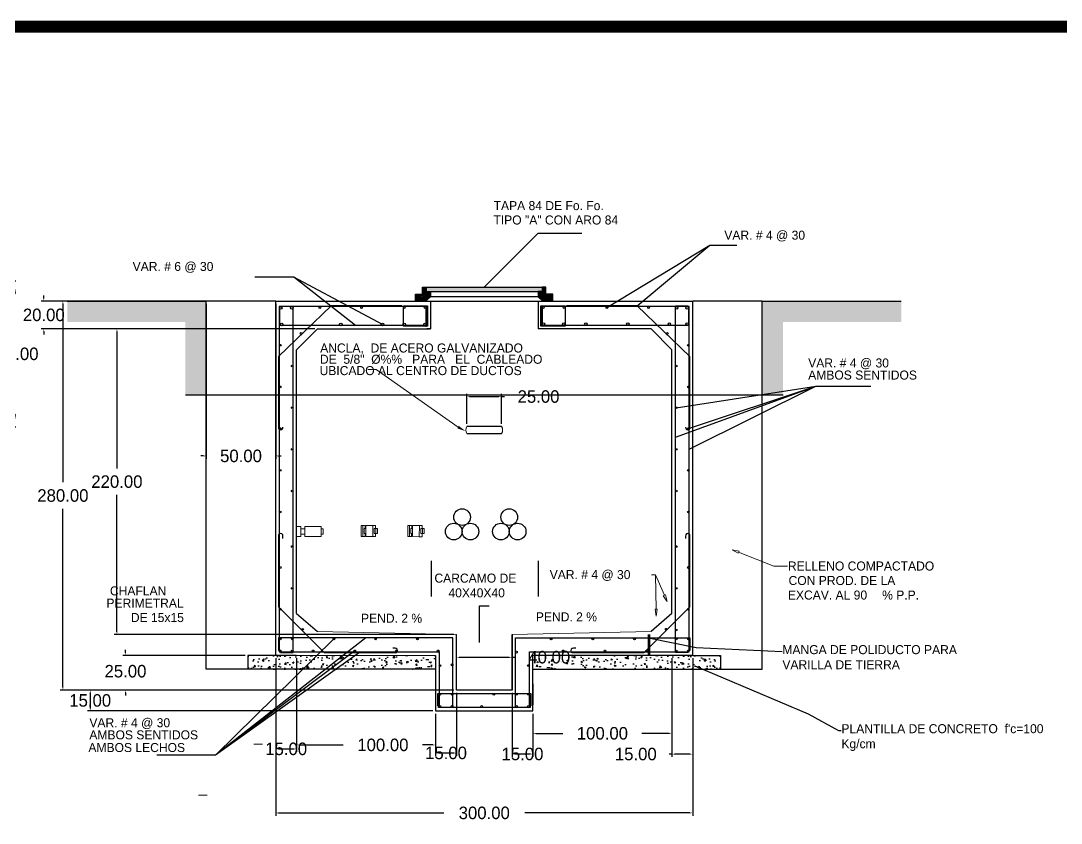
# Model space of a CAD drawing. Header units: centimetres. Extents: x 899 to 420531, y -3171 to 1299.
# Drawn here: x 15759 to 16508, y -1622 to -1044 of the extents above; entities that cross this region are included whole.
import ezdxf

# ---------------------------------------------------------------- set-up
doc = ezdxf.new("R2010")
doc.units = ezdxf.units.CM
doc.header["$LTSCALE"] = 10
doc.header["$MEASUREMENT"] = 0
doc.layers.get('0').update_dxf_attribs({"linetype": 'CONTINUOUS'})
doc.layers.get('DEFPOINTS').update_dxf_attribs({"color": 2, "linetype": 'CONTINUOUS'})
for name, color, linetype in [('CABLES Y VARILLAS', 7, 'CONTINUOUS'), ('CONCRETO', 7, 'CONTINUOUS'), ('DIM', 7, 'CONTINUOUS'), ('HERRAJE', 13, 'CONTINUOUS'), ('MARCO', 7, 'CONTINUOUS'), ('REGISTRO', 1, 'CONTINUOUS'), ('TAPA', 120, 'CONTINUOUS'), ('TEXTOS', 7, 'CONTINUOUS'), ('TIERRA', 34, 'CONTINUOUS'), ('VARILLAS', 30, 'CONTINUOUS')]:
    doc.layers.add(name, color=color, linetype=linetype)
doc.styles.get("Standard").update_dxf_attribs({"font": ''})
doc.styles.get('Standard').set_extended_font_data('Zurich Ex BT')
doc.dimstyles.get("Standard").update_dxf_attribs({"dimtxt": 9, "dimasz": 2, "dimexe": 2, "dimexo": 2, "dimgap": 5, "dimtad": 0, "dimtih": 1, "dimtoh": 1, "dimzin": 0, "dimdsep": 46, "dimtxsty": 'Standard', "dimcen": 0.09, "dimclrt": 256, "dimadec": 0, "dimazin": 0, "dimtfac": 1, "dimtofl": 0, "dimtmove": 0, "dimatfit": 3, "dimfxl": 0, "dimtolj": 1, "dimtzin": 0, "dimarcsym": 0})
pattern_1 = [(50, (15083.596, 252.169), (10.758903, -0.941282), [1.125, -12.375]), (355, (15083.596, 252.169), (-2.08127, 11.28288), [0.9, -9.9]), (100.4514, (15084.492, 252.091), (8.67764, 10.341593), [0.9561, -10.51713]), (46.1842, (15083.596, 255.169), (16.00862, -2.482785), [1.6875, -18.5625]), (96.6356, (15084.93, 254.962), (14.01994, 14.61177), [1.43415, -15.7757]), (351.1842, (15083.596, 255.169), (14.01993, 14.61178), [1.35, -14.85]), (21, (15085.096, 254.419), (8.953606, -6.039283), [1.125, -12.375]), (326, (15085.096, 254.419), (3.64973, 10.87725), [0.9, -9.9]), (71.4514, (15085.842, 253.916), (12.60334, 4.83796), [0.9561, -10.51713]), (37.5, (15083.5956, 252.169), (0.182398, 4.993408), [0, -9.78, 0, -10.05, 0, -9.9375]), (7.5, (15083.5956, 252.169), (3.946043, 5.916176), [0, -5.73, 0, -9.555, 0, -3.7875]), (327.5, (15080.2506, 252.169), (8.0073365, -0.338323), [0, -3.75, 0, -11.7, 0, -15.525]), (317.5, (15078.7506, 252.169), (8.747793, 1.501575), [0, -4.875, 0, -7.77, 0, -11.025])]
pattern_2 = [(130, (17101.721, 252.169), (-10.758903, -0.941282), [1.125, -12.375]), (185, (17101.721, 252.169), (2.08127, 11.28288), [0.9, -9.9]), (79.5486, (17100.825, 252.091), (-8.67764, 10.341593), [0.9561, -10.51713]), (133.8158, (17101.721, 255.169), (-16.00862, -2.482785), [1.6875, -18.5625]), (83.3644, (17100.387, 254.962), (-14.01994, 14.61177), [1.43415, -15.7757]), (188.8158, (17101.721, 255.169), (-14.01993, 14.61178), [1.35, -14.85]), (159, (17100.221, 254.419), (-8.953606, -6.039283), [1.125, -12.375]), (214, (17100.221, 254.419), (-3.64973, 10.87725), [0.9, -9.9]), (108.5486, (17099.475, 253.916), (-12.60334, 4.83796), [0.9561, -10.51713]), (142.5, (17101.7213, 252.169), (-0.182398, 4.993408), [0, -9.78, 0, -10.05, 0, -9.9375]), (172.5, (17101.7213, 252.169), (-3.946043, 5.916176), [0, -5.73, 0, -9.555, 0, -3.7875]), (212.5, (17105.0663, 252.169), (-8.0073365, -0.338323), [0, -3.75, 0, -11.7, 0, -15.525]), (222.5, (17106.566, 252.169), (-8.747793, 1.501575), [0, -4.875, 0, -7.77, 0, -11.025])]
pattern_3 = [(45, (15365.9756, -1388.249), (-0.8838835, 0.8838835), []), (45, (15365.9756, -1387.624), (-0.8838835, 0.8838835), [])]

# ---------------------------------------------------------------- blocks, each defined once
blk = doc.blocks.new('*D43')
at = {"layer": 'DEFPOINTS', "color": 0}
for p in [(16112.66, -1502.34), (16072.66, -1525.96), (16112.66, -1525.96)]:
    blk.add_point(p, dxfattribs=at)
at = {"layer": 'DIM', "color": 0, "lineweight": -2}
for p, q in [((16072.66, -1523.96), (16072.66, -1500.34)), ((16074.66, -1502.34), (16110.66, -1502.34)), ((16112.66, -1523.96), (16112.66, -1500.34)), ((16112.66, -1502.34), (16114.66, -1502.34))]:
    blk.add_line(p, q, dxfattribs=at)
at = {"layer": 'DIM', "color": 0}
for points in [[(16074.66, -1502.01), (16074.66, -1502.68), (16072.66, -1502.34)], [(16110.66, -1502.01), (16110.66, -1502.68), (16112.66, -1502.34)]]:
    blk.add_solid(points, dxfattribs=at)
at = {"layer": 'DIM', "insert": (16139.44, -1502.34), "char_height": 9, "attachment_point": 5}
blk.add_mtext('\\A1;40.00', dxfattribs=at)
blk = doc.blocks.new('*D44')
at = {"layer": 'DEFPOINTS', "color": 0}
for p in [(16105.16, -1314.73), (16080.16, -1336.35), (16105.16, -1336.35)]:
    blk.add_point(p, dxfattribs=at)
at = {"layer": 'DIM', "color": 0, "lineweight": -2}
for p, q in [((16080.16, -1334.35), (16080.16, -1312.73)), ((16082.16, -1314.73), (16103.16, -1314.73)), ((16105.16, -1334.35), (16105.16, -1312.73)), ((16105.16, -1314.73), (16107.16, -1314.73))]:
    blk.add_line(p, q, dxfattribs=at)
at = {"layer": 'DIM', "color": 0}
for points in [[(16082.16, -1314.4), (16082.16, -1315.07), (16080.16, -1314.73)], [(16103.16, -1314.4), (16103.16, -1315.07), (16105.16, -1314.73)]]:
    blk.add_solid(points, dxfattribs=at)
at = {"layer": 'DIM', "insert": (16131.71, -1314.73), "char_height": 9, "attachment_point": 5}
blk.add_mtext('\\A1;25.00', dxfattribs=at)
blk = doc.blocks.new('_ClosedBlank')
at = {"color": 0, "linetype": 'ByBlock', "lineweight": -2}
for p, q in [((-1, 0.167), (0, 0)), ((-1, 0.167), (-1, -0.167)), ((0, 0), (-1, -0.167))]:
    blk.add_line(p, q, dxfattribs=at)
blk = doc.blocks.new('*D45')
at = {"layer": 'DEFPOINTS', "color": 0}
for p in [(15942.66, -1500.96), (15957.66, -1500.96), (15957.66, -1568.32)]:
    blk.add_point(p, dxfattribs=at)
at = {"layer": 'DIM', "color": 0, "lineweight": -2}
for p, q in [((15942.66, -1502.96), (15942.66, -1570.32)), ((15957.66, -1502.96), (15957.66, -1570.32)), ((15944.66, -1568.32), (15955.66, -1568.32))]:
    blk.add_line(p, q, dxfattribs=at)
at = {"layer": 'DIM', "color": 0}
for points in [[(15944.66, -1567.99), (15944.66, -1568.66), (15942.66, -1568.32)], [(15955.66, -1567.99), (15955.66, -1568.66), (15957.66, -1568.32)]]:
    blk.add_solid(points, dxfattribs=at)
at = {"layer": 'DIM', "insert": (15950.16, -1568.32), "char_height": 9, "attachment_point": 5}
blk.add_mtext('\\A1;15.00', dxfattribs=at)
blk = doc.blocks.new('*D46')
at = {"layer": 'DEFPOINTS', "color": 0}
for p in [(15957.66, -1500.96), (16057.66, -1540.96), (16057.66, -1565.47)]:
    blk.add_point(p, dxfattribs=at)
at = {"layer": 'DIM', "color": 0, "lineweight": -2}
for p, q in [((15957.66, -1502.96), (15957.66, -1567.47)), ((16057.66, -1542.96), (16057.66, -1567.47)), ((15959.66, -1565.47), (15991.26, -1565.47)), ((16055.66, -1565.47), (16048.23, -1565.47))]:
    blk.add_line(p, q, dxfattribs=at)
at = {"layer": 'DIM', "color": 0}
for points in [[(15959.66, -1565.14), (15959.66, -1565.8), (15957.66, -1565.47)], [(16055.66, -1565.14), (16055.66, -1565.8), (16057.66, -1565.47)]]:
    blk.add_solid(points, dxfattribs=at)
at = {"layer": 'DIM', "insert": (16019.75, -1565.47), "char_height": 9, "attachment_point": 5}
blk.add_mtext('\\A1;100.00', dxfattribs=at)
blk = doc.blocks.new('*D47')
at = {"layer": 'DEFPOINTS', "color": 0}
for p in [(16072.66, -1525.96), (16057.66, -1540.96), (16072.66, -1571.25)]:
    blk.add_point(p, dxfattribs=at)
at = {"layer": 'DIM', "color": 0, "lineweight": -2}
for p, q in [((16072.66, -1527.96), (16072.66, -1573.25)), ((16057.66, -1542.96), (16057.66, -1573.25)), ((16059.66, -1571.25), (16070.66, -1571.25))]:
    blk.add_line(p, q, dxfattribs=at)
at = {"layer": 'DIM', "color": 0}
for points in [[(16059.66, -1570.92), (16059.66, -1571.58), (16057.66, -1571.25)], [(16070.66, -1570.92), (16070.66, -1571.58), (16072.66, -1571.25)]]:
    blk.add_solid(points, dxfattribs=at)
at = {"layer": 'DIM', "insert": (16065.16, -1571.25), "char_height": 9, "attachment_point": 5}
blk.add_mtext('\\A1;15.00', dxfattribs=at)
blk = doc.blocks.new('*D48')
at = {"layer": 'DEFPOINTS', "color": 0}
for p in [(16227.66, -1500.96), (16127.66, -1540.96), (16127.66, -1557.12)]:
    blk.add_point(p, dxfattribs=at)
at = {"layer": 'DIM', "color": 0, "lineweight": -2}
for p, q in [((16227.66, -1502.96), (16227.66, -1559.12)), ((16127.66, -1542.96), (16127.66, -1559.12)), ((16129.66, -1557.12), (16149.18, -1557.12)), ((16225.66, -1557.12), (16206.14, -1557.12))]:
    blk.add_line(p, q, dxfattribs=at)
at = {"layer": 'DIM', "color": 0}
for points in [[(16129.66, -1556.79), (16129.66, -1557.45), (16127.66, -1557.12)], [(16225.66, -1556.79), (16225.66, -1557.45), (16227.66, -1557.12)]]:
    blk.add_solid(points, dxfattribs=at)
at = {"layer": 'DIM', "insert": (16177.66, -1557.12), "char_height": 9, "attachment_point": 5}
blk.add_mtext('\\A1;100.00', dxfattribs=at)
blk = doc.blocks.new('*D49')
at = {"layer": 'DEFPOINTS', "color": 0}
for p in [(16227.66, -1500.96), (16242.66, -1500.96), (16227.66, -1572.07)]:
    blk.add_point(p, dxfattribs=at)
at = {"layer": 'DIM', "color": 0, "lineweight": -2}
for p, q in [((16227.66, -1502.96), (16227.66, -1574.07)), ((16242.66, -1502.96), (16242.66, -1574.07)), ((16227.66, -1572.07), (16225.66, -1572.07)), ((16240.66, -1572.07), (16229.66, -1572.07))]:
    blk.add_line(p, q, dxfattribs=at)
at = {"layer": 'DIM', "color": 0}
for points in [[(16229.66, -1571.73), (16229.66, -1572.4), (16227.66, -1572.07)], [(16240.66, -1571.73), (16240.66, -1572.4), (16242.66, -1572.07)]]:
    blk.add_solid(points, dxfattribs=at)
at = {"layer": 'DIM', "insert": (16201.69, -1572.07), "char_height": 9, "attachment_point": 5}
blk.add_mtext('\\A1;15.00', dxfattribs=at)
blk = doc.blocks.new('*D50')
at = {"layer": 'DEFPOINTS', "color": 0}
for p in [(15942.66, -1500.96), (16242.66, -1500.96), (16242.66, -1614.41)]:
    blk.add_point(p, dxfattribs=at)
at = {"layer": 'DIM', "color": 0, "lineweight": -2}
for p, q in [((15942.66, -1502.96), (15942.66, -1616.41)), ((16242.66, -1502.96), (16242.66, -1616.41)), ((15944.66, -1614.41), (16063.53, -1614.41)), ((16240.66, -1614.41), (16121.79, -1614.41))]:
    blk.add_line(p, q, dxfattribs=at)
at = {"layer": 'DIM', "color": 0}
for points in [[(15944.66, -1614.08), (15944.66, -1614.75), (15942.66, -1614.41)], [(16240.66, -1614.08), (16240.66, -1614.75), (16242.66, -1614.41)]]:
    blk.add_solid(points, dxfattribs=at)
at = {"layer": 'DIM', "insert": (16092.66, -1614.41), "char_height": 9, "attachment_point": 5}
blk.add_mtext('\\A1;300.00', dxfattribs=at)
blk = doc.blocks.new('*D51')
at = {"layer": 'DEFPOINTS', "color": 0}
for p in [(15922.66, -1500.96), (15834.55, -1525.96), (16072.66, -1525.96)]:
    blk.add_point(p, dxfattribs=at)
at = {"layer": 'DIM', "color": 0, "lineweight": -2}
for p, q in [((15834.55, -1498.96), (15834.55, -1496.96)), ((15920.66, -1500.96), (15832.55, -1500.96)), ((16070.66, -1525.96), (15832.55, -1525.96)), ((15834.55, -1527.96), (15834.55, -1529.96))]:
    blk.add_line(p, q, dxfattribs=at)
at = {"layer": 'DIM', "color": 0}
for points in [[(15834.22, -1498.96), (15834.89, -1498.96), (15834.55, -1500.96)], [(15834.22, -1527.96), (15834.89, -1527.96), (15834.55, -1525.96)]]:
    blk.add_solid(points, dxfattribs=at)
at = {"layer": 'DIM', "insert": (15834.55, -1512.43), "char_height": 9, "attachment_point": 5}
blk.add_mtext('\\A1;25.00', dxfattribs=at)
blk = doc.blocks.new('*D52')
at = {"layer": 'DEFPOINTS', "color": 0}
for p in [(16072.66, -1525.96), (15809.18, -1540.96), (16057.66, -1540.96)]:
    blk.add_point(p, dxfattribs=at)
at = {"layer": 'DIM', "color": 0, "lineweight": -2}
for p, q in [((16070.66, -1525.96), (15807.18, -1525.96)), ((15809.18, -1527.96), (15809.18, -1538.96)), ((16055.66, -1540.96), (15807.18, -1540.96))]:
    blk.add_line(p, q, dxfattribs=at)
at = {"layer": 'DIM', "color": 0}
for points in [[(15808.85, -1527.96), (15809.51, -1527.96), (15809.18, -1525.96)], [(15808.85, -1538.96), (15809.51, -1538.96), (15809.18, -1540.96)]]:
    blk.add_solid(points, dxfattribs=at)
at = {"layer": 'DIM', "insert": (15809.18, -1533.46), "char_height": 9, "attachment_point": 5}
blk.add_mtext('\\A1;15.00', dxfattribs=at)
blk = doc.blocks.new('*D53')
at = {"layer": 'DEFPOINTS', "color": 0}
for p in [(16112.66, -1525.96), (16127.66, -1540.96), (16112.66, -1572)]:
    blk.add_point(p, dxfattribs=at)
at = {"layer": 'DIM', "color": 0, "lineweight": -2}
for p, q in [((16112.66, -1527.96), (16112.66, -1574)), ((16127.66, -1542.96), (16127.66, -1574)), ((16125.66, -1572), (16114.66, -1572))]:
    blk.add_line(p, q, dxfattribs=at)
at = {"layer": 'DIM', "color": 0}
for points in [[(16114.66, -1571.67), (16114.66, -1572.33), (16112.66, -1572)], [(16125.66, -1571.67), (16125.66, -1572.33), (16127.66, -1572)]]:
    blk.add_solid(points, dxfattribs=at)
at = {"layer": 'DIM', "insert": (16120.16, -1572), "char_height": 9, "attachment_point": 5}
blk.add_mtext('\\A1;15.00', dxfattribs=at)
blk = doc.blocks.new('*D54')
at = {"layer": 'DEFPOINTS', "color": 0}
for p in [(15972.66, -1265.96), (15828.38, -1485.96), (16072.66, -1485.96)]:
    blk.add_point(p, dxfattribs=at)
at = {"layer": 'DIM', "color": 0, "lineweight": -2}
for p, q in [((15970.66, -1265.96), (15826.38, -1265.96)), ((15828.38, -1267.96), (15828.38, -1366.38)), ((15828.38, -1483.96), (15828.38, -1385.53)), ((16070.66, -1485.96), (15826.38, -1485.96))]:
    blk.add_line(p, q, dxfattribs=at)
at = {"layer": 'DIM', "color": 0}
for points in [[(15828.04, -1267.96), (15828.71, -1267.96), (15828.38, -1265.96)], [(15828.04, -1483.96), (15828.71, -1483.96), (15828.38, -1485.96)]]:
    blk.add_solid(points, dxfattribs=at)
at = {"layer": 'DIM', "insert": (15828.38, -1375.96), "char_height": 9, "attachment_point": 5}
blk.add_mtext('\\A1;220.00', dxfattribs=at)
blk = doc.blocks.new('*D55')
at = {"layer": 'DEFPOINTS', "color": 0}
for p in [(15942.66, -1245.96), (15789.53, -1525.96), (16072.66, -1525.96)]:
    blk.add_point(p, dxfattribs=at)
at = {"layer": 'DIM', "color": 0, "lineweight": -2}
for p, q in [((15940.66, -1245.96), (15787.53, -1245.96)), ((15789.53, -1247.96), (15789.53, -1376.38)), ((15789.53, -1523.96), (15789.53, -1395.53)), ((16070.66, -1525.96), (15787.53, -1525.96))]:
    blk.add_line(p, q, dxfattribs=at)
at = {"layer": 'DIM', "color": 0}
for points in [[(15789.2, -1247.96), (15789.87, -1247.96), (15789.53, -1245.96)], [(15789.2, -1523.96), (15789.87, -1523.96), (15789.53, -1525.96)]]:
    blk.add_solid(points, dxfattribs=at)
at = {"layer": 'DIM', "insert": (15789.53, -1385.96), "char_height": 9, "attachment_point": 5}
blk.add_mtext('\\A1;280.00', dxfattribs=at)
blk = doc.blocks.new('*D94')
at = {"layer": 'DEFPOINTS', "color": 0}
for p in [(15486.85, -1231.49), (15753.59, -1231.49), (15591.85, -1336.49)]:
    blk.add_point(p, dxfattribs=at)
at = {"layer": 'DIM', "color": 0, "lineweight": -2}
for p, q in [((15488.85, -1231.49), (15755.59, -1231.49)), ((15753.59, -1240.49), (15753.59, -1274.41)), ((15753.59, -1327.49), (15753.59, -1293.56)), ((15593.85, -1336.49), (15755.59, -1336.49))]:
    blk.add_line(p, q, dxfattribs=at)
at = {"layer": 'DIM', "color": 0, "lineweight": -2, "xscale": 9, "yscale": 9, "zscale": 9}
for p, rotation in [((15753.59, -1231.49), 90), ((15753.59, -1336.49), 270)]:
    blk.add_blockref('_ClosedBlank', p, dxfattribs=dict(at, rotation=rotation))
at = {"layer": 'DIM', "insert": (15753.59, -1283.99), "char_height": 9, "attachment_point": 5}
blk.add_mtext('\\A1;105.00', dxfattribs=at)
blk = doc.blocks.new('*D100')
at = {"layer": 'DEFPOINTS', "color": 0}
for p in [(15892.66, -1245.96), (15942.66, -1245.96), (15942.66, -1357.45)]:
    blk.add_point(p, dxfattribs=at)
at = {"layer": 'DIM', "color": 0, "lineweight": -2}
for p, q in [((15892.66, -1247.96), (15892.66, -1359.45)), ((15942.66, -1247.96), (15942.66, -1359.45)), ((15890.66, -1357.45), (15888.66, -1357.45)), ((15944.66, -1357.45), (15946.66, -1357.45))]:
    blk.add_line(p, q, dxfattribs=at)
at = {"layer": 'DIM', "color": 0}
for points in [[(15890.66, -1357.12), (15890.66, -1357.78), (15892.66, -1357.45)], [(15944.66, -1357.12), (15944.66, -1357.78), (15942.66, -1357.45)]]:
    blk.add_solid(points, dxfattribs=at)
at = {"layer": 'DIM', "insert": (15917.66, -1357.45), "char_height": 9, "attachment_point": 5}
blk.add_mtext('\\A1;50.00', dxfattribs=at)
blk = doc.blocks.new('*D101')
at = {"layer": 'DEFPOINTS', "color": 0}
for p in [(15775.78, -1245.96), (15940.66, -1245.96), (15972.66, -1265.96)]:
    blk.add_point(p, dxfattribs=at)
at = {"layer": 'DIM', "color": 0, "lineweight": -2}
for p, q in [((15775.78, -1243.96), (15775.78, -1241.96)), ((15938.66, -1245.96), (15773.78, -1245.96)), ((15970.66, -1265.96), (15773.78, -1265.96)), ((15775.78, -1267.96), (15775.78, -1269.96))]:
    blk.add_line(p, q, dxfattribs=at)
at = {"layer": 'DIM', "color": 0}
for points in [[(15775.45, -1243.96), (15776.11, -1243.96), (15775.78, -1245.96)], [(15775.45, -1267.96), (15776.11, -1267.96), (15775.78, -1265.96)]]:
    blk.add_solid(points, dxfattribs=at)
at = {"layer": 'DIM', "insert": (15775.78, -1255.96), "char_height": 9, "attachment_point": 5}
blk.add_mtext('\\A1;20.00', dxfattribs=at)
blk = doc.blocks.new('Marco-Reg')
at = {"layer": 'MARCO', "linetype": 'Continuous', "const_width": 8.49}
blk.add_lwpolyline([(17865.85, -3167.12), (17865.85, -1048.47), (14591.57, -1048.47), (14591.57, -3167.12)], close=True, dxfattribs=at)

msp = doc.modelspace()

# ---------------------------------------------------------------- hatches: boundary and pattern name
at = {"layer": 'CONCRETO'}
h = msp.add_hatch(dxfattribs=at)
h.set_pattern_fill('AR-CONC', color=256, scale=1.5, style=0)
h.set_pattern_definition(pattern_1)
h.paths.add_polyline_path([(15957.658, -1500.957), (15942.658, -1500.957), (15942.658, -1510.957), (16057.658, -1510.957), (16057.658, -1500.957)])
h = msp.add_hatch(dxfattribs=at)
h.set_pattern_fill('AR-CONC', color=256, scale=1.5, style=0)
h.set_pattern_definition(pattern_2)
h.paths.add_polyline_path([(16227.658, -1500.957), (16242.658, -1500.957), (16242.658, -1510.957), (16127.658, -1510.957), (16127.658, -1500.957)])
at = {"layer": 'HERRAJE'}
h = msp.add_hatch(dxfattribs=at)
h.set_pattern_fill('STEEL', color=256, scale=10, style=0)
h.set_pattern_definition(pattern_3)
h.paths.add_polyline_path([(16048.258, -1240.957), (16043.258, -1240.957), (16043.258, -1245.957), (16050.408, -1245.957), (16053.908, -1242.957), (16053.908, -1239.157), (16050.908, -1239.157), (16050.908, -1235.957), (16048.258, -1235.957)])
h = msp.add_hatch(dxfattribs=at)
h.set_pattern_fill('STEEL', color=256, scale=10, style=0)
h.set_pattern_definition(pattern_3)
h.paths.add_polyline_path([(16137.058, -1240.957), (16137.058, -1235.957), (16134.408, -1235.957), (16134.408, -1239.157), (16131.408, -1239.157), (16131.408, -1242.957), (16134.908, -1245.957), (16142.058, -1245.957), (16142.058, -1240.957)])
at = {"layer": 'TAPA'}
h = msp.add_hatch(dxfattribs=at)
h.set_pattern_fill('DOTS', color=256, scale=10, style=0)
h.set_pattern_definition([(0, (14363.7011, -3293.2859), (0.3125, 0.625), [0, -0.625])])
h.paths.add_polyline_path([(16134.408, -1235.957), (16050.908, -1235.957), (16050.908, -1239.157), (16053.908, -1239.157), (16131.408, -1239.157), (16134.408, -1239.157)])
at = {"layer": 'TEXTOS'}
h = msp.add_hatch(dxfattribs=at)
h.set_pattern_fill('AR-CONC', color=256, scale=1.5, style=0)
h.set_pattern_definition(pattern_1)
h.paths.add_polyline_path([(15942.658, -1500.957), (15922.658, -1500.957), (15922.658, -1510.957), (15942.658, -1510.957)])
h = msp.add_hatch(dxfattribs=at)
h.set_pattern_fill('AR-CONC', color=256, scale=1.5, style=0)
h.set_pattern_definition(pattern_2)
h.paths.add_polyline_path([(16242.658, -1500.957), (16262.658, -1500.957), (16262.658, -1510.957), (16242.658, -1510.957)])
at = {"layer": 'TIERRA'}
h = msp.add_hatch(dxfattribs=at)
h.set_pattern_fill('EARTH', color=256, scale=20, angle=45, style=0)
h.paths.add_polyline_path([(15892.658, -1245.957), (15792.658, -1245.957), (15792.658, -1260.957), (15877.658, -1260.957), (15877.658, -1313.356), (15892.658, -1313.356)])
h.paths.add_polyline_path([(16307.658, -1260.957), (16392.658, -1260.957), (16392.658, -1245.957), (16292.658, -1245.957), (16292.658, -1313.356), (16307.658, -1313.356)])

# ---------------------------------------------------------------- linework, layer by layer
at = {"layer": 'CABLES Y VARILLAS', "lineweight": 5}
for p, q in [((15957.82, -1408.167), (15960.756, -1408.163)), ((15960.765, -1415.503), (15960.756, -1408.163)), ((15960.758, -1409.998), (15963.504, -1409.995)), ((15960.763, -1413.668), (15963.508, -1413.665)), ((15963.502, -1408.16), (15975.245, -1408.146)), ((15963.51, -1415.5), (15963.502, -1408.16)), ((15975.254, -1415.486), (15975.245, -1408.146)), ((15975.248, -1409.981), (15976.716, -1409.979)), ((15975.252, -1413.651), (15976.72, -1413.649)), ((15976.72, -1413.649), (15976.716, -1409.979)), ((16004.164, -1415.506), (16004.178, -1407.466)), ((16004.178, -1407.466), (16005.257, -1407.469)), ((16005.257, -1407.469), (16005.244, -1415.509)), ((16005.257, -1407.469), (16006.895, -1407.469)), ((16006.23, -1409.6), (16006.226, -1413.27)), ((16006.226, -1413.27), (16007.412, -1413.274)), ((16006.23, -1409.6), (16007.416, -1409.604)), ((16006.885, -1413.273), (16006.882, -1415.509)), ((16006.895, -1407.469), (16006.891, -1409.603)), ((16007.421, -1407.472), (16007.408, -1415.512)), ((16007.421, -1407.472), (16012.408, -1407.486)), ((16012.408, -1407.486), (16012.395, -1415.526)), ((16012.408, -1407.486), (16014.368, -1407.486)), ((16013.517, -1409.618), (16013.512, -1413.287)), ((16013.512, -1413.287), (16014.754, -1413.289)), ((16013.517, -1409.618), (16014.758, -1409.619)), ((16014.359, -1413.289), (16014.355, -1415.526)), ((16014.368, -1407.486), (16014.365, -1409.619)), ((16014.758, -1409.619), (16014.754, -1413.289)), ((16014.754, -1413.289), (16015.963, -1413.291)), ((16014.758, -1409.619), (16015.967, -1409.621)), ((16015.967, -1409.621), (16015.963, -1413.291)), ((16037.717, -1415.526), (16037.73, -1407.486)), ((16037.73, -1407.486), (16038.81, -1407.49)), ((16038.81, -1407.49), (16038.797, -1415.53)), ((16038.81, -1407.49), (16040.448, -1407.49)), ((16039.783, -1409.621), (16039.778, -1413.291)), ((16039.778, -1413.291), (16040.965, -1413.294)), ((16039.783, -1409.621), (16040.969, -1409.624)), ((16040.438, -1413.293), (16040.435, -1415.53)), ((16040.448, -1407.49), (16040.444, -1409.623)), ((16040.974, -1407.493), (16040.961, -1415.533)), ((16040.974, -1407.493), (16045.961, -1407.507)), ((16045.961, -1407.507), (16045.947, -1415.547)), ((16045.961, -1407.507), (16047.921, -1407.507)), ((16047.069, -1409.638), (16047.065, -1413.308)), ((16047.065, -1413.308), (16048.307, -1413.31)), ((16047.069, -1409.638), (16048.311, -1409.64)), ((16047.912, -1413.309), (16047.908, -1415.547)), ((16047.921, -1407.507), (16047.918, -1409.639)), ((16048.311, -1409.64), (16048.307, -1413.31)), ((16048.307, -1413.31), (16049.516, -1413.312)), ((16048.311, -1409.64), (16049.52, -1409.642)), ((16049.52, -1409.642), (16049.516, -1413.312)), ((15957.829, -1415.507), (15960.765, -1415.503)), ((15963.51, -1415.5), (15975.254, -1415.486)), ((16004.164, -1415.506), (16005.244, -1415.509)), ((16005.244, -1415.509), (16006.882, -1415.509)), ((16007.408, -1415.512), (16012.395, -1415.526)), ((16012.395, -1415.526), (16014.355, -1415.526)), ((16037.717, -1415.526), (16038.797, -1415.53)), ((16038.797, -1415.53), (16040.435, -1415.53)), ((16040.961, -1415.533), (16045.947, -1415.547)), ((16045.947, -1415.547), (16047.908, -1415.547))]:
    msp.add_line(p, q, dxfattribs=at)
for centre, start, end in [((16084.346, -1338.845), 149.160785, 210.839215), ((16100.971, -1338.845), 329.160785, 30.839215)]:
    msp.add_arc(centre, 4.877, start, end, dxfattribs=at)
at = {"layer": 'HERRAJE'}
for p, q in [((16050.908, -1235.957), (16134.408, -1235.957)), ((16053.908, -1239.157), (16131.408, -1239.157)), ((16050.408, -1245.957), (16134.908, -1245.957)), ((16131.408, -1242.957), (16053.908, -1242.957))]:
    msp.add_line(p, q, dxfattribs=at)
for points in [[(16043.258, -1240.957), (16048.258, -1240.957), (16048.258, -1235.957), (16050.908, -1235.957), (16050.908, -1239.157), (16053.908, -1239.157), (16053.908, -1242.957), (16050.408, -1245.957), (16043.258, -1245.957)], [(16134.408, -1235.957), (16134.408, -1239.157), (16131.408, -1239.157), (16131.408, -1242.957), (16134.908, -1245.957), (16142.058, -1245.957), (16142.058, -1240.957), (16137.058, -1240.957), (16137.058, -1235.957)]]:
    msp.add_lwpolyline(points, close=True, dxfattribs=at)
at = {"layer": 'REGISTRO'}
for p, q in [((15792.658, -1245.957), (15892.658, -1245.957)), ((15942.658, -1245.957), (15892.658, -1245.957)), ((15892.658, -1510.957), (15892.658, -1245.957)), ((15942.658, -1245.957), (16242.658, -1245.957)), ((15942.658, -1500.957), (15942.658, -1245.957)), ((16053.888, -1245.957), (16053.888, -1265.957)), ((16131.408, -1245.957), (16131.408, -1265.957)), ((16292.658, -1245.957), (16242.658, -1245.957)), ((16242.658, -1494.82), (16242.658, -1245.957)), ((16292.658, -1245.957), (16392.658, -1245.957)), ((16292.658, -1433.43), (16292.658, -1245.957)), ((16212.658, -1265.957), (16131.408, -1265.957)), ((16212.658, -1265.957), (16227.658, -1280.957)), ((15957.658, -1470.957), (15957.658, -1280.957)), ((16227.658, -1470.957), (16227.658, -1280.957)), ((16227.658, -1470.957), (16227.658, -1280.957)), ((15877.658, -1313.356), (16307.658, -1313.356)), ((16292.658, -1510.957), (16292.658, -1326.391)), ((16242.658, -1500.957), (16242.658, -1351.306)), ((15892.658, -1510.957), (15892.658, -1395.399)), ((15942.658, -1500.957), (15942.658, -1395.957)), ((15957.658, -1470.957), (15957.658, -1395.957)), ((15957.658, -1470.957), (15972.658, -1483.803)), ((16227.658, -1470.957), (16212.658, -1483.803)), ((16292.658, -1510.957), (16292.658, -1472.858)), ((16072.658, -1525.957), (16072.658, -1485.957)), ((16112.658, -1485.957), (16112.658, -1500.957)), ((16112.658, -1525.957), (16112.658, -1485.957)), ((16057.658, -1500.957), (16057.658, -1525.957)), ((16127.658, -1536.539), (16127.658, -1500.957)), ((16242.658, -1500.957), (16127.658, -1500.957)), ((15942.658, -1510.957), (15892.658, -1510.957)), ((16242.658, -1510.957), (16292.658, -1510.957)), ((16057.658, -1525.957), (16057.658, -1540.957)), ((16112.658, -1525.957), (16072.658, -1525.957)), ((16127.658, -1540.957), (16127.658, -1521.539)), ((16127.658, -1521.539), (16127.658, -1536.539)), ((16057.658, -1540.957), (16127.658, -1540.957))]:
    msp.add_line(p, q, dxfattribs=at)
at = {"layer": 'REGISTRO', "linetype": 'Continuous', "lineweight": 5}
for p, q in [((15972.658, -1483.803), (16072.658, -1485.961)), ((16212.658, -1483.803), (16112.658, -1485.961)), ((15944.386, -1500.961), (16057.658, -1500.961))]:
    msp.add_line(p, q, dxfattribs=at)
at = {"layer": 'REGISTRO'}
for points in [[(15972.658, -1265.957), (15957.658, -1280.957)], [(15972.658, -1265.957), (16053.888, -1265.957)]]:
    msp.add_lwpolyline(points, dxfattribs=at)
at = {"layer": 'TEXTOS'}
for p, q in [((16138.408, -1191.877), (16138.408, -1191.877)), ((15942.658, -1245.957), (15892.658, -1245.957)), ((16105.158, -1336.345), (16080.158, -1336.345)), ((16080.158, -1341.345), (16105.158, -1341.345)), ((16054.408, -1432.858), (16054.408, -1458.599)), ((16131.408, -1432.858), (16131.408, -1458.599)), ((16072.658, -1500.957), (16072.658, -1485.957)), ((16112.658, -1485.957), (16112.658, -1525.957)), ((16112.658, -1500.957), (16112.658, -1485.957)), ((15942.658, -1500.957), (15922.658, -1500.957)), ((15922.658, -1500.957), (15922.658, -1510.957)), ((15957.658, -1500.957), (15942.658, -1500.957)), ((16057.658, -1500.957), (16057.658, -1500.957)), ((16072.658, -1525.957), (16072.658, -1500.957)), ((16072.658, -1525.957), (16072.658, -1500.957)), ((16242.658, -1500.957), (16262.658, -1500.957)), ((16262.658, -1500.957), (16262.658, -1510.957)), ((15942.658, -1510.645), (15942.658, -1510.957)), ((16057.658, -1510.957), (15942.658, -1510.957)), ((16127.658, -1510.957), (16242.658, -1510.957))]:
    msp.add_line(p, q, dxfattribs=at)
at = {"layer": 'TEXTOS', "linetype": 'Continuous', "lineweight": 5}
for p, q in [((16014.969, -1295.213), (16008.884, -1295.213)), ((16073.794, -1336.671), (16014.969, -1295.213)), ((15933.029, -1564.879), (15926.943, -1564.879)), ((15893.263, -1601.526), (15887.178, -1601.526))]:
    msp.add_line(p, q, dxfattribs=at)
at = {"layer": 'TEXTOS', "lineweight": 5, "extrusion": (0, 0, -1)}
msp.add_lwpolyline([(-16275.68, -1426.734), (-16300.936, -1436.695), (-16310.836, -1436.695)], dxfattribs=at)
at = {"layer": 'TEXTOS', "lineweight": 5}
for points in [[(16216.34, -1467.684), (16215.827, -1442.982), (16212.91, -1442.982)], [(16222.223, -1457.73), (16215.827, -1442.982), (16212.91, -1442.982)]]:
    msp.add_lwpolyline(points, dxfattribs=at)
at = {"layer": 'TEXTOS', "linetype": 'Continuous', "lineweight": 5}
msp.add_solid([(16074.273, -1335.777), (16073.315, -1337.565), (16079.16, -1339.543)], dxfattribs=at)
at = {"layer": 'VARILLAS'}
for p, q in [((16150.811, -1249.929), (16150.811, -1249.429)), ((16050.678, -1263.957), (16051.178, -1263.957)), ((16053.888, -1265.957), (16051.388, -1265.957)), ((16227.658, -1470.957), (16227.658, -1465.957)), ((15944.658, -1488.457), (15944.658, -1497.457)), ((16070.158, -1488.457), (15944.658, -1488.457)), ((16070.158, -1538.457), (16070.158, -1488.457)), ((16070.658, -1485.961), (16070.658, -1485.957)), ((16114.658, -1485.961), (16114.658, -1485.957)), ((16210.502, -1485.957), (16210.502, -1500.957)), ((16211.502, -1485.957), (16211.502, -1500.957))]:
    msp.add_line(p, q, dxfattribs=at)
at = {"layer": 'VARILLAS', "linetype": 'Continuous', "lineweight": 5}
msp.add_line((16125.671, -1540.957), (16125.671, -1541.212), dxfattribs=at)
at = {"layer": 'VARILLAS'}
for points in [[(16033.417, -1249.429), (15982.617, -1249.429), (15944.658, -1285.957), (15944.658, -1336.757, 1.1962243), (15947.826, -1336.815, -0.5049163)], [(16237.491, -1336.815, 1.1962243), (16240.658, -1336.757), (16240.658, -1285.957), (16202.7, -1249.429), (16151.9, -1249.429)], [(15947.828, -1416.887), (15947.825, -1415.092, 1.1962243), (15944.658, -1415.157), (15944.658, -1465.957), (15977.611, -1498.986), (16028.411, -1498.986, 1.1962243), (16028.472, -1495.819), (16026.87, -1495.819)], [(16158.628, -1495.906), (16156.834, -1495.912, 1.2334583), (16156.906, -1498.986), (16207.706, -1498.986), (16240.658, -1465.957), (16240.658, -1415.157, 1.1962243), (16237.491, -1415.092), (16237.489, -1416.887)]]:
    msp.add_lwpolyline(points, format="xyb", dxfattribs=at)
for points in [[(16050.888, -1263.457), (16050.888, -1249.929), (15945.158, -1249.929), (15945.158, -1395.957), (15945.158, -1498.464), (16060.158, -1498.464), (16060.158, -1538.457)], [(15955.158, -1422.647), (15955.158, -1249.929)], [(16051.907, -1263.957), (16034.506, -1263.957), (16034.506, -1249.929), (16034.506, -1249.429), (16051.907, -1249.429), (16051.907, -1263.957)], [(16150.811, -1249.929), (16150.811, -1263.957), (16133.41, -1263.957), (16133.41, -1249.429), (16150.811, -1249.429)], [(16240.158, -1352.552), (16240.158, -1249.929), (16134.429, -1249.929), (16134.429, -1263.457)], [(16230.158, -1352.647), (16230.158, -1249.429), (16239.158, -1249.429)], [(16051.388, -1249.983), (16051.388, -1263.457), (16050.658, -1263.457), (15945.658, -1263.457), (15945.658, -1251.611)], [(16239.658, -1251.611), (16239.658, -1263.457), (16133.929, -1263.457), (16133.929, -1249.983)], [(16125.158, -1538.457), (16125.158, -1498.464), (16240.158, -1498.464), (16240.158, -1352.552)], [(16230.158, -1352.753), (16230.158, -1352.647)], [(16239.158, -1498.964), (16230.158, -1498.964), (16230.158, -1352.753)], [(15946.158, -1498.964), (15955.158, -1498.964), (15955.158, -1395.957)], [(16115.158, -1538.457), (16115.158, -1488.457), (16240.658, -1488.457), (16240.658, -1497.457)], [(16059.158, -1537.319), (16059.158, -1528.319), (16126.158, -1528.319), (16126.158, -1537.319)], [(16125.658, -1529.457), (16125.658, -1538.457), (16059.658, -1538.457), (16059.658, -1529.457)]]:
    msp.add_lwpolyline(points, dxfattribs=at)
for centre, radius in [((15946.365, -1250.906), 0.95), ((15954.184, -1250.87), 0.95), ((15974.426, -1250.578), 0.635), ((16004.426, -1250.578), 0.635), ((16035.155, -1250.578), 0.635), ((16050.155, -1250.578), 0.635), ((16135.162, -1250.578), 0.635), ((16150.162, -1250.578), 0.635), ((16180.891, -1250.578), 0.635), ((16210.891, -1250.578), 0.635), ((16231.098, -1250.865), 0.95), ((16238.671, -1250.877), 0.95), ((15946.917, -1262.81), 0.95), ((15989.426, -1262.784), 0.95), ((16019.426, -1262.784), 0.95), ((16035.155, -1262.784), 0.95), ((16050.155, -1262.784), 0.95), ((16135.372, -1262.492), 0.95), ((16149.852, -1262.506), 0.95), ((16165.84, -1262.501), 0.95), ((16195.905, -1262.496), 0.95), ((16225.817, -1262.505), 0.95), ((16238.676, -1262.51), 0.95), ((15960.92, -1269.334), 0.635), ((16224.396, -1269.334), 0.635), ((15945.806, -1277.767), 0.635), ((16239.511, -1277.767), 0.635), ((15954.526, -1292.7), 0.635), ((16230.791, -1292.7), 0.635), ((15945.806, -1307.767), 0.635), ((16239.511, -1307.767), 0.635), ((15954.526, -1322.7), 0.635), ((16230.791, -1322.7), 0.635), ((15945.806, -1337.767), 0.635), ((16239.511, -1337.767), 0.635), ((15954.526, -1352.7), 0.635), ((16230.791, -1352.7), 0.635), ((15945.806, -1367.767), 0.635), ((16239.511, -1367.767), 0.635), ((15954.526, -1382.7), 0.635), ((16230.791, -1382.7), 0.635), ((15945.806, -1397.767), 0.635), ((16076.687, -1401.476), 6), ((16110.687, -1401.476), 6), ((16239.511, -1397.767), 0.635), ((16070.689, -1411.871), 6), ((16082.689, -1411.871), 6), ((16104.689, -1411.871), 6), ((16116.689, -1411.871), 6), ((15954.526, -1422.7), 0.635), ((16230.791, -1422.7), 0.635), ((15945.806, -1437.767), 0.635), ((16239.511, -1437.767), 0.635), ((15954.526, -1452.7), 0.635), ((16230.791, -1452.7), 0.635), ((15945.806, -1467.767), 0.635), ((16239.511, -1467.767), 0.635), ((15962.019, -1482.227), 0.635), ((16223.614, -1482.194), 0.635), ((15945.805, -1489.149), 0.635), ((15954.56, -1489.117), 0.635), ((15984.56, -1489.117), 0.635), ((16014.56, -1489.117), 0.635), ((16044.56, -1489.117), 0.635), ((16140.757, -1489.117), 0.635), ((16170.757, -1489.117), 0.635), ((16200.757, -1489.117), 0.635), ((16230.757, -1489.117), 0.635), ((16230.791, -1482.7), 0.635), ((16239.512, -1489.149), 0.635), ((15945.806, -1497.767), 0.635), ((15945.806, -1497.767), 0.635), ((15954.503, -1497.831), 0.635), ((15969.511, -1497.767), 0.635), ((15999.511, -1497.767), 0.635), ((16029.511, -1497.767), 0.635), ((16059.511, -1497.767), 0.635), ((16115.825, -1498.642), 0.635), ((16149.511, -1497.767), 0.635), ((16179.511, -1497.767), 0.635), ((16209.511, -1497.767), 0.635), ((16230.814, -1497.831), 0.635), ((16239.511, -1497.767), 0.635), ((16060.802, -1508.31), 0.635), ((16069.538, -1507.803), 0.635), ((16124.519, -1508.31), 0.635), ((16060.838, -1528.959), 0.635), ((16069.52, -1528.965), 0.635), ((16099.52, -1528.965), 0.635), ((16115.825, -1528.965), 0.635), ((16124.51, -1528.959), 0.635), ((16060.832, -1537.797), 0.635), ((16069.538, -1537.803), 0.635), ((16090.832, -1537.797), 0.635), ((16115.825, -1537.803), 0.635), ((16124.51, -1537.797), 0.635)]:
    msp.add_circle(centre, radius, dxfattribs=at)
msp.add_arc((16230.791, -1352.7), 0.635, 175.237265, 184.762735, dxfattribs=at)

# ---------------------------------------------------------------- block references
at = {"layer": 'DIM'}
msp.add_blockref('Marco-Reg', (0, 0), dxfattribs=at)
at = {"layer": 'TEXTOS', "lineweight": 5, "extrusion": (0, 0, -1), "xscale": 4.96943099709848, "yscale": 4.969430997094605, "zscale": 4.969430997090206, "rotation": 21.52391975470771}
msp.add_blockref('_ClosedBlank', (-16271.057, -1424.911), dxfattribs=at)
at = {"layer": 'TEXTOS', "lineweight": 5, "yscale": 4.969430997094605, "zscale": 4.969430997090206}
for p, xscale, rotation in [((16224.2, -1462.289), 4.969430997079535, 293.4463868835599), ((16216.443, -1472.652), 4.9694309970976, 271.1906625604729)]:
    msp.add_blockref('_ClosedBlank', p, dxfattribs=dict(at, xscale=xscale, rotation=rotation))

# ---------------------------------------------------------------- texts
at = {"layer": 'TEXTOS', "linetype": 'Continuous', "lineweight": 5}
for s, p in [('TAPA 84 DE Fo. Fo.', (16099.42, -1180.498)), ('TIPO "A" CON ARO 84', (16099.263, -1190.842)), ('VAR. # 4 @ 30', (16265.366, -1201.786)), ('VAR. # 6 @ 30', (15839.705, -1224.303)), ('ANCLA,  DE ACERO GALVANIZADO', (15974.628, -1282.979)), ('DE  5/8"  %%C%%%%%%   PARA   EL  CABLEADO', (15974.434, -1291.098)), ('VAR. # 4 @ 30', (16325.715, -1293.749)), ('UBICADO AL CENTRO DE DUCTOS', (15974.194, -1299.263)), ('AMBOS SENTIDOS', (16325.715, -1302.467)), ('PEND. 2 %', (16004.007, -1477.536)), ('PEND. 2 %', (16129.801, -1476.507)), ('VAR. # 4 @ 30', (15808.559, -1552.728)), ('AMBOS SENTIDOS', (15808.559, -1561.446)), ('AMBOS LECHOS', (15807.874, -1570.572))]:
    msp.add_text(s, height=6.5, dxfattribs=at).set_placement(p)
at = {"layer": 'TEXTOS'}
for s, p in [('RELLENO COMPACTADO', (16311.106, -1439.902)), (' CARCAMO DE', (16054.408, -1448.627)), ('VAR. # 4 @ 30', (16139.742, -1446.088)), ('CON PROD. DE LA', (16311.594, -1450.356)), ('CHAFLAN', (15823.373, -1457.809)), ('40X40X40', (16066.918, -1459.221)), ('EXCAV. AL 90', (16311.106, -1460.81)), ('% P.P.', (16378.917, -1460.81)), ('PERIMETRAL', (15820.852, -1466.65)), ('DE 15x15', (15838.413, -1477.003))]:
    msp.add_text(s, height=6.5, dxfattribs=at).set_placement(p)
at = {"layer": 'TEXTOS', "char_height": 6.5, "attachment_point": 1}
for s, insert, width in [('\\A1;MANGA DE POLIDUCTO PARA VARILLA DE TIERRA', (16307.142, -1493.603), 159.19603), ("\\A1;PLANTILLA DE CONCRETO  f'c=100 Kg/cm", (16349.614, -1550.507), 157.91668)]:
    msp.add_mtext(s, dxfattribs=dict(at, insert=insert, width=width))

# ---------------------------------------------------------------- dimensions: what is measured, and where the dimension line sits
at = {"layer": 'DIM'}
dim = msp.add_linear_dim(base=(15753.588, -1231.486), p1=(15591.849, -1336.486), p2=(15486.849, -1231.486), angle=90, dimstyle='Standard', override={"dimtxt": 9, "dimasz": 9, "dimblk1": 'ClosedBlank', "dimblk2": 'ClosedBlank', "dimsah": 1}, dxfattribs=at)
dim.commit()
dim.dimension.update_dxf_attribs({"geometry": '*D94', "text_midpoint": (15753.588, -1283.986), "dimtype": 160})
for base, p1, p2, picture, middle in [((15775.782, -1245.957), (15972.658, -1265.957), (15940.658, -1245.957), '*D101', (15775.782, -1255.957)), ((15789.535, -1525.957), (15942.658, -1245.957), (16072.658, -1525.957), '*D55', (15789.535, -1385.957)), ((15828.378, -1485.957), (15972.658, -1265.957), (16072.658, -1485.957), '*D54', (15828.378, -1375.957))]:
    dim = msp.add_linear_dim(base=base, p1=p1, p2=p2, angle=90, dimstyle='Standard', dxfattribs=at)
    dim.commit()
    dim.dimension.update_dxf_attribs({"geometry": picture, "text_midpoint": middle})
for base, p1, p2, picture, middle in [((15942.658, -1357.451), (15892.658, -1245.957), (15942.658, -1245.957), '*D100', (15917.658, -1357.451)), ((16105.158, -1314.735), (16080.158, -1336.345), (16105.158, -1336.345), '*D44', (16131.705, -1314.735)), ((16112.658, -1502.343), (16072.658, -1525.957), (16112.658, -1525.957), '*D43', (16139.443, -1502.343)), ((16242.658, -1614.415), (15942.658, -1500.957), (16242.658, -1500.957), '*D50', (16092.658, -1614.415)), ((16127.658, -1557.119), (16227.658, -1500.957), (16127.658, -1540.957), '*D48', (16177.658, -1557.119)), ((16227.658, -1572.067), (16242.658, -1500.957), (16227.658, -1500.957), '*D49', (16201.688, -1572.067))]:
    dim = msp.add_linear_dim(base=base, p1=p1, p2=p2, dimstyle='Standard', dxfattribs=at)
    dim.commit()
    dim.dimension.update_dxf_attribs({"geometry": picture, "text_midpoint": middle})
for base, p1, p2, picture, middle in [((15834.553, -1525.957), (15922.658, -1500.957), (16072.658, -1525.957), '*D51', (15834.553, -1512.428)), ((15809.179, -1540.957), (16072.658, -1525.957), (16057.658, -1540.957), '*D52', (15809.179, -1533.457))]:
    dim = msp.add_linear_dim(base=base, p1=p1, p2=p2, angle=90, dimstyle='Standard', dxfattribs=at)
    dim.commit()
    dim.dimension.update_dxf_attribs({"geometry": picture, "text_midpoint": middle, "dimtype": 160})
for base, p1, p2, picture, middle in [((15957.658, -1568.322), (15942.658, -1500.957), (15957.658, -1500.957), '*D45', (15950.158, -1568.322)), ((16057.658, -1565.471), (15957.658, -1500.957), (16057.658, -1540.957), '*D46', (16019.745, -1565.471)), ((16072.658, -1571.25), (16057.658, -1540.957), (16072.658, -1525.957), '*D47', (16065.158, -1571.25)), ((16112.658, -1572), (16127.658, -1540.957), (16112.658, -1525.957), '*D53', (16120.158, -1572))]:
    dim = msp.add_linear_dim(base=base, p1=p1, p2=p2, dimstyle='Standard', dxfattribs=at)
    dim.commit()
    dim.dimension.update_dxf_attribs({"geometry": picture, "text_midpoint": middle, "dimtype": 160})

# ---------------------------------------------------------------- leaders
at = {"layer": 'CONCRETO'}
for points in [[(16000.141, -1263.44), (15955.564, -1228.77), (15927.53, -1228.77)], [(16230.203, -1343.851), (16331.095, -1307.238)], [(16230.791, -1322.7), (16331.095, -1307.238)], [(16239.511, -1337.767), (16331.095, -1307.238), (16370.897, -1307.238)], [(16240.058, -1352.602), (16331.095, -1307.238)]]:
    msp.add_leader(points, dimstyle='Standard', override={"dimgap": 0.09, "dimtad": 0}, dxfattribs=at)
at = {"layer": 'DIM'}
for points in [[(15984.56, -1489.117), (15899.407, -1572.804), (15857.102, -1572.804)], [(16007.408, -1488.457), (15899.407, -1572.804)], [(15999.511, -1497.767), (15899.407, -1572.804)], [(16003.011, -1498.986), (15899.407, -1572.804)]]:
    msp.add_leader(points, dimstyle='Standard', override={"dimgap": 5, "dimtad": 0}, dxfattribs=at)
at = {"layer": 'TEXTOS'}
for points in [[(16092.658, -1235.957), (16131.422, -1197.027), (16162.886, -1197.027)], [(16180.891, -1250.578), (16254.873, -1205.738), (16274.292, -1205.738)], [(16202.7, -1249.429), (16254.873, -1205.738)], [(16019.426, -1262.784), (15955.564, -1228.77)], [(16089.323, -1491.716), (16089.323, -1465.215), (16096.266, -1465.215)]]:
    msp.add_leader(points, dimstyle='Standard', override={"dimgap": 0.09, "dimtad": 0}, dxfattribs=at)
at = {"layer": 'TEXTOS', "annotation_type": 0, "has_hookline": 1, "hookline_direction": 0}
for points, text_width in [([(16210.924, -1488.339), (16245.002, -1495.299), (16307.052, -1498.103)], 142.381), ([(16244.082, -1508.507), (16325.585, -1542.984), (16347.524, -1555.007), (16349.524, -1555.007)], 124.429)]:
    msp.add_leader(points, dimstyle='Standard', override={"dimgap": 0.09, "dimtad": 0}, dxfattribs=dict(at, text_width=text_width))

doc.saveas('drawing.dxf')
